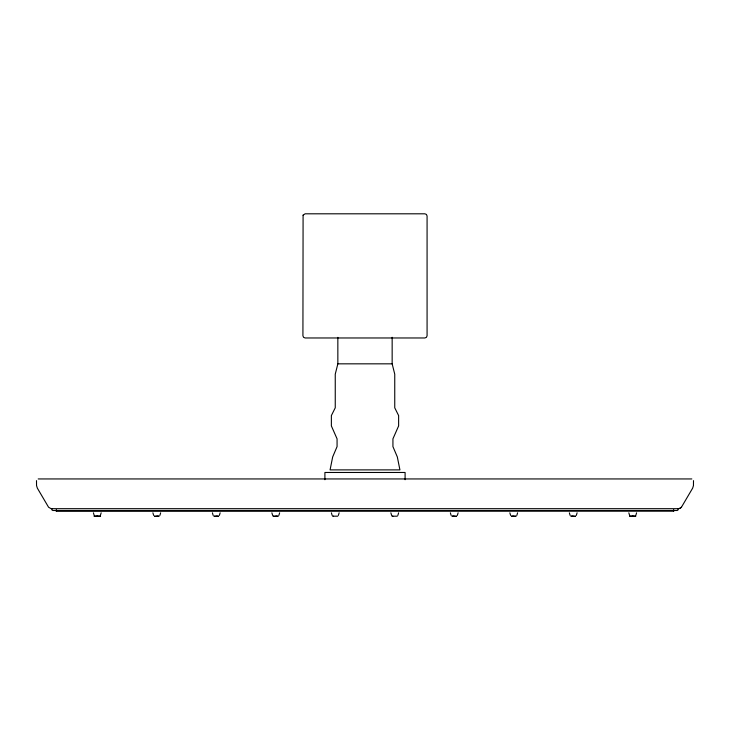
<?xml version="1.0" encoding="UTF-8"?>
<svg xmlns="http://www.w3.org/2000/svg" width="730" height="730" viewBox="0 0 730 730"><rect width="100%" height="100%" fill="white"/><g stroke="black" fill="none" stroke-linecap="round" stroke-linejoin="round"><path stroke-width="1.09" d="M337.844 337.351L337.853 363.832L335.252 374.18L335.252 407.805L331.374 415.571L331.374 425.918L337.068 438.849L337.068 446.605L332.67 456.953L330.079 469.883L399.921 469.883L397.33 456.953L392.932 446.605L392.932 438.849L398.626 425.918L398.626 415.571L394.748 407.805L394.748 374.18L392.156 363.832L392.156 337.287M56.164 511.009L56.164 509.987M673.836 509.987L673.836 511.009M100.384 515.417L101.169 512.825M159.879 515.417L160.655 512.825M219.374 515.417L220.15 512.825M278.86 515.417L279.645 512.825M338.355 515.417L339.131 512.825M397.85 515.417L398.626 512.825M457.336 515.417L458.121 512.825M516.831 515.417L517.606 512.825M576.326 515.417L577.101 512.825M635.812 515.417L636.596 512.825M36.5 480.623L36.546 485.605L37.349 488.151L48.581 507.24L51.118 508.682L678.882 508.682L681.418 507.24L692.651 488.151L693.454 485.605L693.5 480.623M52.067 508.728L51.839 509.859L52.797 510.498L677.203 510.498L678.161 509.859L677.933 508.728M681.418 507.24L680.031 508.408M56.383 509.987L56.383 511.009M673.617 511.009L673.617 509.987M673.626 511.146L56.675 511.274L56.164 510.781M337.844 363.832L392.12 363.832M38.179 478.944L691.821 478.944M96.78 516.192C109.5 516.183 85.063 516.183 97.793 516.192M633.22 516.192C621.011 516.183 644.362 516.183 632.207 516.192M278.322 516.192L273.202 516.192L273.905 516.192M397.302 516.192L392.183 516.192L392.886 516.192M156.065 516.183L157.288 516.192M157.488 516.183C163.255 516.192 151.995 516.183 154.924 516.192M215.56 516.183L216.783 516.192M216.983 516.183C222.75 516.192 211.49 516.183 214.41 516.192M275.055 516.183L276.268 516.192M276.469 516.183L277.619 516.192M453.531 516.183C447.809 516.192 459.07 516.183 456.095 516.192M453.731 516.192L454.945 516.183M513.017 516.183C507.222 516.192 518.592 516.192 515.59 516.192M513.217 516.192L514.44 516.183M572.512 516.183C566.745 516.192 578.005 516.183 575.076 516.192M572.712 516.192L573.935 516.183M333.4 516.192L332.752 516.183L337.753 516.183M628.831 512.825L629.616 515.417M569.345 512.825L570.121 515.417M509.85 512.825L510.626 515.417M450.355 512.825L451.14 515.417M390.869 512.825L391.645 515.417M331.374 512.825L332.15 515.417M271.879 512.825L272.664 515.417M212.393 512.825L213.169 515.417M152.898 512.825L153.674 515.417M93.403 512.825L94.188 515.417M405.095 479.72L405.095 472.474L324.905 472.474L324.905 479.72M303.087 215.168L302.923 335.773L303.561 337.324L305.122 337.972L424.878 337.972L426.439 337.324L427.077 335.773L427.077 216.007L426.439 214.456L424.878 213.808L305.122 213.808L303.087 215.168"/></g></svg>
